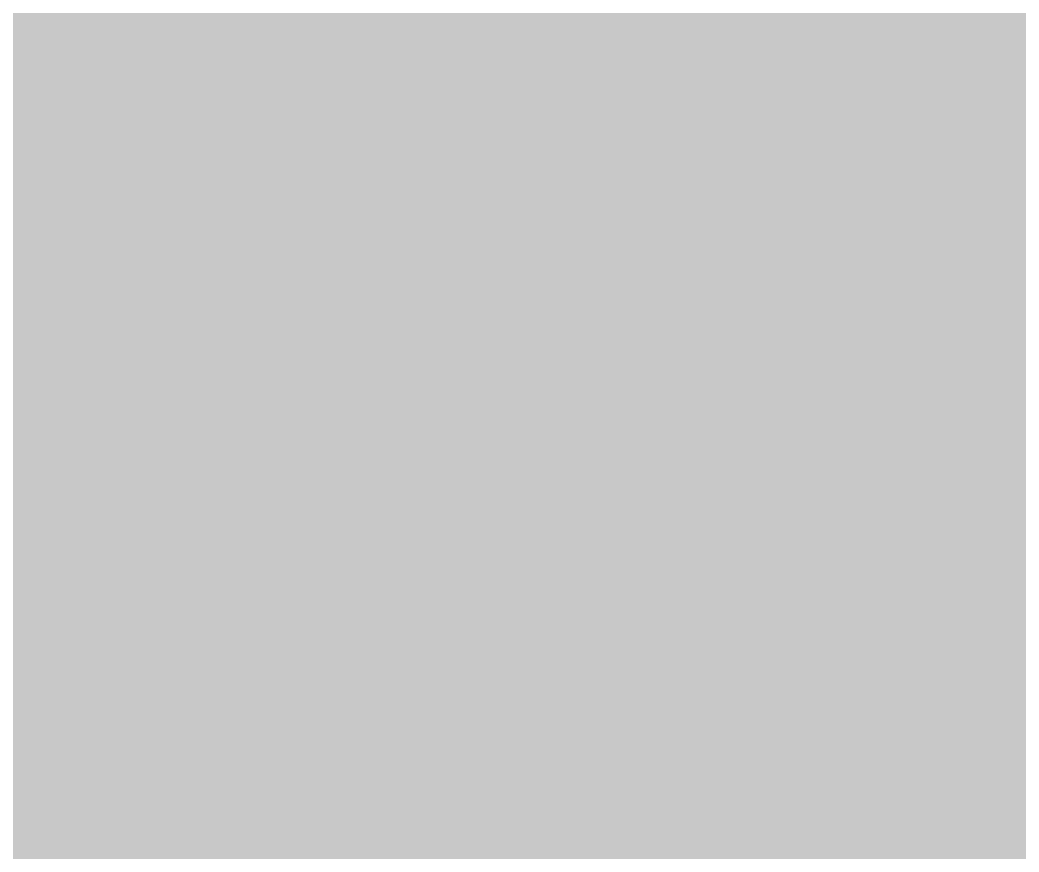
# Model space of a CAD drawing. Extents: x -10500 to 393, y -61 to 293.
# Drawn here: x 0.01042 to 0.02084, y 0.0081 to 0.01678 of the extents above; entities that cross this region are included whole.
import ezdxf

# ---------------------------------------------------------------- set-up
doc = ezdxf.new("R2010")
doc.units = 0
doc.layers.add('Hachura', color=251, linetype='Continuous')

msp = doc.modelspace()

# ---------------------------------------------------------------- hatches: boundary and pattern name
at = {"layer": 'Hachura'}
h = msp.add_hatch(color=7, dxfattribs=at)
h.dxf.hatch_style = 1
h.paths.add_polyline_path([(0, 0), (295, 0), (295, 244), (0, 244)])
h = msp.add_hatch(color=7, dxfattribs=at)
h.dxf.hatch_style = 1
h.paths.add_polyline_path([(0, 0), (295, 0), (295, 244), (0, 244)])
h = msp.add_hatch(color=7, dxfattribs=at)
h.dxf.hatch_style = 1
h.paths.add_polyline_path([(0, 0), (295, 0), (295, 244), (0, 244)])
h = msp.add_hatch(color=7, dxfattribs=at)
h.dxf.hatch_style = 1
h.paths.add_polyline_path([(0, 0), (295, 0), (295, 244), (0, 244)])
h = msp.add_hatch(color=7, dxfattribs=at)
h.dxf.hatch_style = 1
h.paths.add_polyline_path([(0, 0), (295, 0), (295, 244), (0, 244)])
h = msp.add_hatch(color=7, dxfattribs=at)
h.dxf.hatch_style = 1
h.paths.add_polyline_path([(0, 0), (295, 0), (295, 244), (0, 244)])
h = msp.add_hatch(color=7, dxfattribs=at)
h.dxf.hatch_style = 1
h.paths.add_polyline_path([(0, 0), (295, 0), (295, 244), (0, 244)])
h = msp.add_hatch(color=7, dxfattribs=at)
h.dxf.hatch_style = 1
h.paths.add_polyline_path([(0, 0), (295, 0), (295, 244), (0, 244)])
h = msp.add_hatch(color=7, dxfattribs=at)
h.dxf.hatch_style = 1
h.paths.add_polyline_path([(0, 0), (295, 0), (295, 244), (0, 244)])
h = msp.add_hatch(color=7, dxfattribs=at)
h.dxf.hatch_style = 1
h.paths.add_polyline_path([(0, 0), (295, 0), (295, 244), (0, 244)])
h = msp.add_hatch(color=7, dxfattribs=at)
h.dxf.hatch_style = 1
h.paths.add_polyline_path([(0, 0), (295, 0), (295, 244), (0, 244)])
h = msp.add_hatch(color=7, dxfattribs=at)
h.dxf.hatch_style = 1
h.paths.add_polyline_path([(0, 0), (295, 0), (295, 244), (0, 244)])
h = msp.add_hatch(color=7, dxfattribs=at)
h.dxf.hatch_style = 1
h.paths.add_polyline_path([(0, 0), (295, 0), (295, 244), (0, 244)])
h = msp.add_hatch(color=7, dxfattribs=at)
h.dxf.hatch_style = 1
h.paths.add_polyline_path([(0, 0), (295, 0), (295, 244), (0, 244)])
h = msp.add_hatch(color=7, dxfattribs=at)
h.dxf.hatch_style = 1
h.paths.add_polyline_path([(0, 0), (295, 0), (295, 244), (0, 244)])
h = msp.add_hatch(color=7, dxfattribs=at)
h.dxf.hatch_style = 1
h.paths.add_polyline_path([(0, 0), (295, 0), (295, 244), (0, 244)])
h = msp.add_hatch(color=7, dxfattribs=at)
h.dxf.hatch_style = 1
h.paths.add_polyline_path([(0, 0), (295, 0), (295, 244), (0, 244)])
h = msp.add_hatch(color=7, dxfattribs=at)
h.dxf.hatch_style = 1
h.paths.add_polyline_path([(0, 0), (295, 0), (295, 244), (0, 244)])
h = msp.add_hatch(color=7, dxfattribs=at)
h.dxf.hatch_style = 1
h.paths.add_polyline_path([(0, 0), (295, 0), (295, 244), (0, 244)])
h = msp.add_hatch(color=7, dxfattribs=at)
h.dxf.hatch_style = 1
h.paths.add_polyline_path([(0, 0), (295, 0), (295, 244), (0, 244)])
h = msp.add_hatch(color=7, dxfattribs=at)
h.dxf.hatch_style = 1
h.paths.add_polyline_path([(0, 0), (295, 0), (295, 244), (0, 244)])
h = msp.add_hatch(color=7, dxfattribs=at)
h.dxf.hatch_style = 1
h.paths.add_polyline_path([(0, 0), (295, 0), (295, 244), (0, 244)])
h = msp.add_hatch(color=7, dxfattribs=at)
h.dxf.hatch_style = 1
h.paths.add_polyline_path([(0, 0), (295, 0), (295, 244), (0, 244)])
h = msp.add_hatch(color=7, dxfattribs=at)
h.dxf.hatch_style = 1
h.paths.add_polyline_path([(0, 0), (295, 0), (295, 244), (0, 244)])
h = msp.add_hatch(color=7, dxfattribs=at)
h.dxf.hatch_style = 1
h.paths.add_polyline_path([(0, 0), (295, 0), (295, 244), (0, 244)])
h = msp.add_hatch(color=7, dxfattribs=at)
h.dxf.hatch_style = 1
h.paths.add_polyline_path([(0, 0), (295, 0), (295, 244), (0, 244)])
h = msp.add_hatch(color=7, dxfattribs=at)
h.dxf.hatch_style = 1
h.paths.add_polyline_path([(0, 0), (295, 0), (295, 244), (0, 244)])
h = msp.add_hatch(color=7, dxfattribs=at)
h.dxf.hatch_style = 1
h.paths.add_polyline_path([(0, 0), (295, 0), (295, 244), (0, 244)])
h = msp.add_hatch(color=7, dxfattribs=at)
h.dxf.hatch_style = 1
h.paths.add_polyline_path([(0, 0), (295, 0), (295, 244), (0, 244)])
h = msp.add_hatch(color=7, dxfattribs=at)
h.dxf.hatch_style = 1
h.paths.add_polyline_path([(0, 0), (295, 0), (295, 244), (0, 244)])
h = msp.add_hatch(color=7, dxfattribs=at)
h.dxf.hatch_style = 1
h.paths.add_polyline_path([(0, 0), (295, 0), (295, 244), (0, 244)])
h = msp.add_hatch(color=7, dxfattribs=at)
h.dxf.hatch_style = 1
h.paths.add_polyline_path([(0, 0), (357.5, 0), (357.5, 244), (0, 244)])
h = msp.add_hatch(color=7, dxfattribs=at)
h.dxf.hatch_style = 1
h.paths.add_polyline_path([(0, 0), (244, 0), (244, 198.3), (0, 198.3)])
h = msp.add_hatch(color=7, dxfattribs=at)
h.dxf.hatch_style = 1
h.paths.add_polyline_path([(0, 0), (187.5, 0), (187.5, 122), (0, 122)])
h = msp.add_hatch(color=7, dxfattribs=at)
h.dxf.hatch_style = 1
h.paths.add_polyline_path([(0, 0), (207.3, 0), (207.3, 122), (0, 122)])
h = msp.add_hatch(color=7, dxfattribs=at)
h.dxf.hatch_style = 1
h.paths.add_polyline_path([(0, 0), (140.6, 0), (140.6, 113), (0, 113)])

doc.saveas('drawing.dxf')
